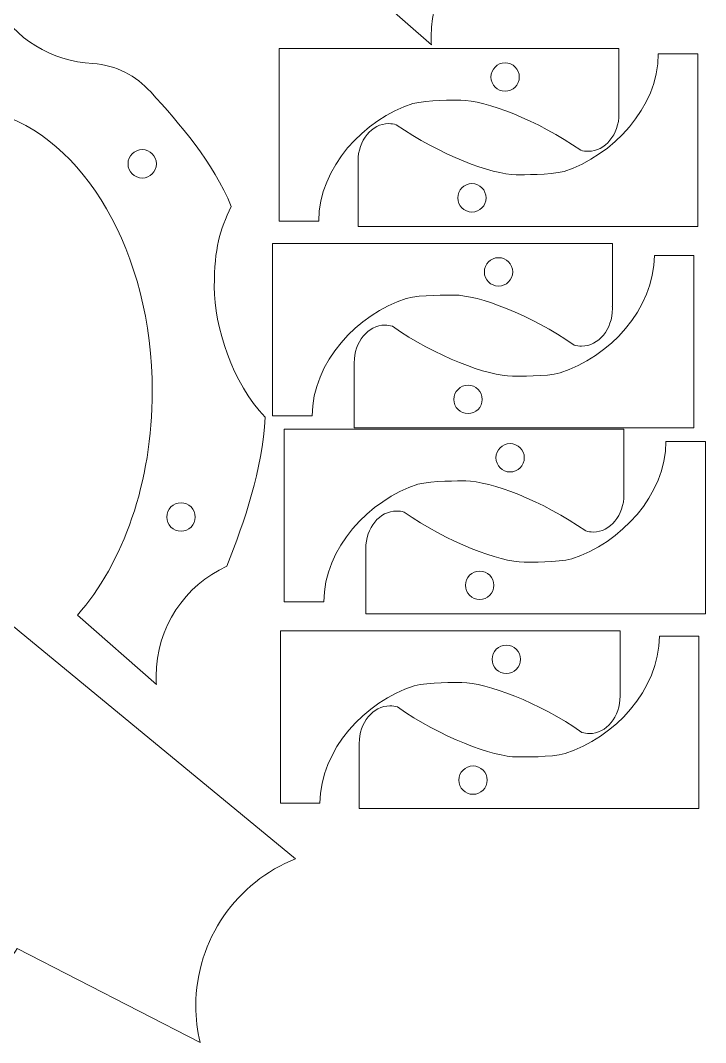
# Model space of a CAD drawing. Header units: millimetres. Extents: x -472 to 119, y -141 to 165.
# Drawn here: x -321.1 to -224.5, y -117.8 to 26.1 of the extents above; entities that cross this region are included whole.
import ezdxf

# ---------------------------------------------------------------- set-up
doc = ezdxf.new("R2010")
doc.units = ezdxf.units.MM
doc.header["$MEASUREMENT"] = 0
doc.layers.add('Layer 1', color=7, linetype='Continuous')

msp = doc.modelspace()

# ---------------------------------------------------------------- linework, layer by layer
at = {"layer": 'Layer 1', "color": 250, "lineweight": 20}
for centre in [(-303.8907, 5.9248), (-298.4226, -43.8169)]:
    msp.add_ellipse(centre, major_axis=(0, 2), ratio=1, dxfattribs=at)
for points, knots in [([(-286.1525, 118.5816), (-286.0669, 118.5685), (-285.9813, 118.5551), (-285.8959, 118.5413), (-285.8959, 118.5413), (-283.0762, 113.7337), (-277.9623, 110.4348), (-272.0568, 110.1493), (-272.0568, 110.1493), (-272.0568, 110.1493), (-272.0568, 110.1493), (-272.0568, 110.1493), (-272.0568, 110.1493), (-268.7768, 109.9398), (-266.0212, 108.4335), (-263.9266, 106.1524), (-263.9266, 106.1524), (-263.9266, 106.1524), (-263.9266, 106.1524), (-263.9266, 106.1524), (-263.9266, 106.1524), (-259.8006, 101.6811), (-255.1401, 96.2153), (-252.5657, 90.0396), (-252.5657, 90.0396), (-254.165, 86.6283), (-254.9603, 84.2973), (-254.9603, 78.7047), (-254.9603, 78.7047), (-254.9603, 73.1121), (-252.4126, 65.1335), (-247.7883, 60.3631), (-247.7883, 60.3631), (-248.1638, 52.8521), (-250.7055, 45.7526), (-253.1797, 39.3632), (-253.1797, 39.3632), (-259.0686, 36.6919), (-263.1647, 30.7612), (-263.1647, 23.8737), (-263.1647, 23.8737), (-263.1647, 23.472), (-263.1497, 23.0737), (-263.1223, 22.679), (-263.1223, 22.679), (-263.1223, 22.679), (-274.2554, 32.4541), (-274.2554, 32.4541), (-274.2554, 32.4541), (-274.2554, 32.4541), (-274.2562, 32.4541), (-274.2562, 32.4541), (-274.2562, 32.4541), (-267.8272, 39.7759), (-263.6952, 51.169), (-263.6952, 63.9664), (-263.6952, 63.9664), (-263.6952, 83.5521), (-273.3732, 99.8478), (-286.1525, 103.2929), (-286.1525, 103.2929), (-286.1525, 103.2929), (-286.1525, 118.5816), (-286.1525, 118.5816)], [0, 0, 0, 0, 0.05882353, 0.05882353, 0.05882353, 0.05882353, 0.11764706, 0.11764706, 0.11764706, 0.11764706, 0.17647059, 0.17647059, 0.17647059, 0.17647059, 0.23529412, 0.23529412, 0.23529412, 0.23529412, 0.29411765, 0.29411765, 0.29411765, 0.29411765, 0.35294118, 0.35294118, 0.35294118, 0.35294118, 0.41176471, 0.41176471, 0.41176471, 0.41176471, 0.47058824, 0.47058824, 0.47058824, 0.47058824, 0.52941176, 0.52941176, 0.52941176, 0.52941176, 0.58823529, 0.58823529, 0.58823529, 0.58823529, 0.64705882, 0.64705882, 0.64705882, 0.64705882, 0.70588235, 0.70588235, 0.70588235, 0.70588235, 0.76470588, 0.76470588, 0.76470588, 0.76470588, 0.82352941, 0.82352941, 0.82352941, 0.82352941, 0.88235294, 0.88235294, 0.88235294, 0.88235294, 1, 1, 1, 1]), ([(-324.9253, 28.476), (-324.8397, 28.4629), (-324.7541, 28.4495), (-324.6687, 28.4357), (-324.6687, 28.4357), (-321.849, 23.6281), (-316.7351, 20.3292), (-310.8296, 20.0437), (-310.8296, 20.0437), (-310.8296, 20.0437), (-310.8296, 20.0437), (-310.8296, 20.0437), (-310.8296, 20.0437), (-307.5496, 19.8342), (-304.794, 18.3279), (-302.6994, 16.0468), (-302.6994, 16.0468), (-302.6994, 16.0468), (-302.6994, 16.0468), (-302.6994, 16.0468), (-302.6994, 16.0468), (-298.5734, 11.5755), (-293.9129, 6.1097), (-291.3385, -0.066), (-291.3385, -0.066), (-292.9378, -3.4773), (-293.7331, -5.8083), (-293.7331, -11.4009), (-293.7331, -11.4009), (-293.7331, -16.9935), (-291.1854, -24.9721), (-286.5611, -29.7425), (-286.5611, -29.7425), (-286.9366, -37.2535), (-289.4783, -44.353), (-291.9525, -50.7424), (-291.9525, -50.7424), (-297.8414, -53.4137), (-301.9375, -59.3444), (-301.9375, -66.2319), (-301.9375, -66.2319), (-301.9375, -66.6336), (-301.9225, -67.0319), (-301.8951, -67.4266), (-301.8951, -67.4266), (-301.8951, -67.4266), (-313.0282, -57.6515), (-313.0282, -57.6515), (-313.0282, -57.6515), (-313.0282, -57.6515), (-313.029, -57.6515), (-313.029, -57.6515), (-313.029, -57.6515), (-306.6, -50.3297), (-302.468, -38.9366), (-302.468, -26.1392), (-302.468, -26.1392), (-302.468, -6.5535), (-312.146, 9.7422), (-324.9253, 13.1873), (-324.9253, 13.1873), (-324.9253, 13.1873), (-324.9253, 28.476), (-324.9253, 28.476)], [0, 0, 0, 0, 0.05882353, 0.05882353, 0.05882353, 0.05882353, 0.11764706, 0.11764706, 0.11764706, 0.11764706, 0.17647059, 0.17647059, 0.17647059, 0.17647059, 0.23529412, 0.23529412, 0.23529412, 0.23529412, 0.29411765, 0.29411765, 0.29411765, 0.29411765, 0.35294118, 0.35294118, 0.35294118, 0.35294118, 0.41176471, 0.41176471, 0.41176471, 0.41176471, 0.47058824, 0.47058824, 0.47058824, 0.47058824, 0.52941176, 0.52941176, 0.52941176, 0.52941176, 0.58823529, 0.58823529, 0.58823529, 0.58823529, 0.64705882, 0.64705882, 0.64705882, 0.64705882, 0.70588235, 0.70588235, 0.70588235, 0.70588235, 0.76470588, 0.76470588, 0.76470588, 0.76470588, 0.82352941, 0.82352941, 0.82352941, 0.82352941, 0.88235294, 0.88235294, 0.88235294, 0.88235294, 1, 1, 1, 1]), ([(-236.6891, 22.1595), (-236.6891, 22.1595), (-236.6891, 13.3327), (-236.6891, 13.3327), (-236.6891, 13.3327), (-236.6891, 13.3327), (-236.6989, 13.3327), (-236.6989, 13.3327), (-236.6989, 13.3327), (-236.693, 13.2234), (-236.6895, 13.1132), (-236.6891, 13.0021), (-236.6891, 13.0021), (-236.6891, 13.0021), (-236.6891, 12.9799), (-236.6891, 12.9799), (-236.6891, 12.9799), (-236.6891, 10.0574), (-238.6305, 7.6882), (-241.0252, 7.6882), (-241.0252, 7.6882), (-241.3884, 7.6882), (-241.7413, 7.7428), (-242.0784, 7.8455), (-242.0784, 7.8455), (-248.1684, 12.0907), (-255.5533, 14.8806), (-259.0013, 14.8806), (-259.0013, 14.8806), (-259.9372, 14.8806), (-263.6261, 14.9464), (-265.738, 14.4137), (-265.738, 14.4137), (-272.5787, 12.214), (-279.001, 5.4468), (-279.001, -2.125), (-279.001, -2.125), (-279.001, -2.125), (-284.5839, -2.125), (-284.5839, -2.125), (-284.5839, -2.125), (-284.5839, -2.125), (-284.5839, 22.1595), (-284.5839, 22.1595), (-284.5839, 22.1595), (-284.5839, 22.1595), (-266.2877, 22.1595), (-266.2877, 22.1595), (-266.2877, 22.1595), (-266.2877, 22.1595), (-263.7096, 22.1595), (-263.7096, 22.1595), (-263.7096, 22.1595), (-263.7096, 22.1595), (-236.6891, 22.1595), (-236.6891, 22.1595)], [0, 0, 0, 0, 0.06666667, 0.06666667, 0.06666667, 0.06666667, 0.13333333, 0.13333333, 0.13333333, 0.13333333, 0.2, 0.2, 0.2, 0.2, 0.26666667, 0.26666667, 0.26666667, 0.26666667, 0.33333333, 0.33333333, 0.33333333, 0.33333333, 0.4, 0.4, 0.4, 0.4, 0.46666667, 0.46666667, 0.46666667, 0.46666667, 0.53333333, 0.53333333, 0.53333333, 0.53333333, 0.6, 0.6, 0.6, 0.6, 0.66666667, 0.66666667, 0.66666667, 0.66666667, 0.73333333, 0.73333333, 0.73333333, 0.73333333, 0.8, 0.8, 0.8, 0.8, 0.86666667, 0.86666667, 0.86666667, 0.86666667, 1, 1, 1, 1]), ([(-273.4713, -2.8774), (-273.4713, -2.8774), (-273.4713, 5.9494), (-273.4713, 5.9494), (-273.4713, 5.9494), (-273.4713, 5.9494), (-273.4615, 5.9494), (-273.4615, 5.9494), (-273.4615, 5.9494), (-273.4674, 6.0587), (-273.4709, 6.1689), (-273.4713, 6.28), (-273.4713, 6.28), (-273.4713, 6.28), (-273.4713, 6.3022), (-273.4713, 6.3022), (-273.4713, 6.3022), (-273.4713, 9.2247), (-271.5299, 11.5939), (-269.1352, 11.5939), (-269.1352, 11.5939), (-268.772, 11.5939), (-268.4191, 11.5393), (-268.082, 11.4366), (-268.082, 11.4366), (-261.992, 7.1914), (-254.6071, 4.4015), (-251.1591, 4.4015), (-251.1591, 4.4015), (-250.2232, 4.4015), (-246.5343, 4.3357), (-244.4224, 4.8684), (-244.4224, 4.8684), (-237.5817, 7.0681), (-231.1594, 13.8353), (-231.1594, 21.4071), (-231.1594, 21.4071), (-231.1594, 21.4071), (-225.5765, 21.4071), (-225.5765, 21.4071), (-225.5765, 21.4071), (-225.5765, 21.4071), (-225.5765, -2.8774), (-225.5765, -2.8774), (-225.5765, -2.8774), (-225.5765, -2.8774), (-243.8727, -2.8774), (-243.8727, -2.8774), (-243.8727, -2.8774), (-243.8727, -2.8774), (-246.4508, -2.8774), (-246.4508, -2.8774), (-246.4508, -2.8774), (-246.4508, -2.8774), (-273.4713, -2.8774), (-273.4713, -2.8774)], [0, 0, 0, 0, 0.06666667, 0.06666667, 0.06666667, 0.06666667, 0.13333333, 0.13333333, 0.13333333, 0.13333333, 0.2, 0.2, 0.2, 0.2, 0.26666667, 0.26666667, 0.26666667, 0.26666667, 0.33333333, 0.33333333, 0.33333333, 0.33333333, 0.4, 0.4, 0.4, 0.4, 0.46666667, 0.46666667, 0.46666667, 0.46666667, 0.53333333, 0.53333333, 0.53333333, 0.53333333, 0.6, 0.6, 0.6, 0.6, 0.66666667, 0.66666667, 0.66666667, 0.66666667, 0.73333333, 0.73333333, 0.73333333, 0.73333333, 0.8, 0.8, 0.8, 0.8, 0.86666667, 0.86666667, 0.86666667, 0.86666667, 1, 1, 1, 1]), ([(-254.739, 18.1478), (-254.739, 19.2523), (-253.8436, 20.1478), (-252.739, 20.1478), (-252.739, 20.1478), (-251.6344, 20.1478), (-250.739, 19.2523), (-250.739, 18.1478), (-250.739, 18.1478), (-250.739, 17.0433), (-251.6344, 16.1478), (-252.739, 16.1478), (-252.739, 16.1478), (-253.8436, 16.1478), (-254.739, 17.0433), (-254.739, 18.1478)], [0, 0, 0, 0, 0.2, 0.2, 0.2, 0.2, 0.4, 0.4, 0.4, 0.4, 0.6, 0.6, 0.6, 0.6, 1, 1, 1, 1]), ([(-255.4214, 1.1343), (-255.4214, 0.0298), (-256.3168, -0.8657), (-257.4214, -0.8657), (-257.4214, -0.8657), (-258.526, -0.8657), (-259.4214, 0.0298), (-259.4214, 1.1343), (-259.4214, 1.1343), (-259.4214, 2.2388), (-258.526, 3.1343), (-257.4214, 3.1343), (-257.4214, 3.1343), (-256.3168, 3.1343), (-255.4214, 2.2388), (-255.4214, 1.1343)], [0, 0, 0, 0, 0.2, 0.2, 0.2, 0.2, 0.4, 0.4, 0.4, 0.4, 0.6, 0.6, 0.6, 0.6, 1, 1, 1, 1]), ([(-237.6187, -5.2816), (-237.6187, -5.2816), (-237.6187, -14.1084), (-237.6187, -14.1084), (-237.6187, -14.1084), (-237.6187, -14.1084), (-237.6285, -14.1084), (-237.6285, -14.1084), (-237.6285, -14.1084), (-237.6226, -14.2177), (-237.6191, -14.3279), (-237.6187, -14.439), (-237.6187, -14.439), (-237.6187, -14.439), (-237.6187, -14.4612), (-237.6187, -14.4612), (-237.6187, -14.4612), (-237.6187, -17.3837), (-239.5601, -19.7529), (-241.9548, -19.7529), (-241.9548, -19.7529), (-242.318, -19.7529), (-242.6709, -19.6983), (-243.008, -19.5956), (-243.008, -19.5956), (-249.098, -15.3504), (-256.4829, -12.5605), (-259.9309, -12.5605), (-259.9309, -12.5605), (-260.8668, -12.5605), (-264.5557, -12.4947), (-266.6676, -13.0274), (-266.6676, -13.0274), (-273.5083, -15.2271), (-279.9306, -21.9943), (-279.9306, -29.5661), (-279.9306, -29.5661), (-279.9306, -29.5661), (-285.5135, -29.5661), (-285.5135, -29.5661), (-285.5135, -29.5661), (-285.5135, -29.5661), (-285.5135, -5.2816), (-285.5135, -5.2816), (-285.5135, -5.2816), (-285.5135, -5.2816), (-267.2173, -5.2816), (-267.2173, -5.2816), (-267.2173, -5.2816), (-267.2173, -5.2816), (-264.6392, -5.2816), (-264.6392, -5.2816), (-264.6392, -5.2816), (-264.6392, -5.2816), (-237.6187, -5.2816), (-237.6187, -5.2816)], [0, 0, 0, 0, 0.06666667, 0.06666667, 0.06666667, 0.06666667, 0.13333333, 0.13333333, 0.13333333, 0.13333333, 0.2, 0.2, 0.2, 0.2, 0.26666667, 0.26666667, 0.26666667, 0.26666667, 0.33333333, 0.33333333, 0.33333333, 0.33333333, 0.4, 0.4, 0.4, 0.4, 0.46666667, 0.46666667, 0.46666667, 0.46666667, 0.53333333, 0.53333333, 0.53333333, 0.53333333, 0.6, 0.6, 0.6, 0.6, 0.66666667, 0.66666667, 0.66666667, 0.66666667, 0.73333333, 0.73333333, 0.73333333, 0.73333333, 0.8, 0.8, 0.8, 0.8, 0.86666667, 0.86666667, 0.86666667, 0.86666667, 1, 1, 1, 1]), ([(-274.0143, -31.2627), (-274.0143, -31.2627), (-274.0143, -22.4359), (-274.0143, -22.4359), (-274.0143, -22.4359), (-274.0143, -22.4359), (-274.0045, -22.4359), (-274.0045, -22.4359), (-274.0045, -22.4359), (-274.0104, -22.3266), (-274.0139, -22.2164), (-274.0143, -22.1053), (-274.0143, -22.1053), (-274.0143, -22.1053), (-274.0143, -22.0831), (-274.0143, -22.0831), (-274.0143, -22.0831), (-274.0143, -19.1606), (-272.0729, -16.7914), (-269.6782, -16.7914), (-269.6782, -16.7914), (-269.315, -16.7914), (-268.9621, -16.846), (-268.625, -16.9487), (-268.625, -16.9487), (-262.535, -21.1939), (-255.1501, -23.9838), (-251.7021, -23.9838), (-251.7021, -23.9838), (-250.7662, -23.9838), (-247.0773, -24.0496), (-244.9654, -23.5169), (-244.9654, -23.5169), (-238.1247, -21.3172), (-231.7024, -14.55), (-231.7024, -6.9782), (-231.7024, -6.9782), (-231.7024, -6.9782), (-226.1195, -6.9782), (-226.1195, -6.9782), (-226.1195, -6.9782), (-226.1195, -6.9782), (-226.1195, -31.2627), (-226.1195, -31.2627), (-226.1195, -31.2627), (-226.1195, -31.2627), (-244.4157, -31.2627), (-244.4157, -31.2627), (-244.4157, -31.2627), (-244.4157, -31.2627), (-246.9938, -31.2627), (-246.9938, -31.2627), (-246.9938, -31.2627), (-246.9938, -31.2627), (-274.0143, -31.2627), (-274.0143, -31.2627)], [0, 0, 0, 0, 0.06666667, 0.06666667, 0.06666667, 0.06666667, 0.13333333, 0.13333333, 0.13333333, 0.13333333, 0.2, 0.2, 0.2, 0.2, 0.26666667, 0.26666667, 0.26666667, 0.26666667, 0.33333333, 0.33333333, 0.33333333, 0.33333333, 0.4, 0.4, 0.4, 0.4, 0.46666667, 0.46666667, 0.46666667, 0.46666667, 0.53333333, 0.53333333, 0.53333333, 0.53333333, 0.6, 0.6, 0.6, 0.6, 0.66666667, 0.66666667, 0.66666667, 0.66666667, 0.73333333, 0.73333333, 0.73333333, 0.73333333, 0.8, 0.8, 0.8, 0.8, 0.86666667, 0.86666667, 0.86666667, 0.86666667, 1, 1, 1, 1]), ([(-255.6686, -9.2933), (-255.6686, -8.1888), (-254.7732, -7.2933), (-253.6686, -7.2933), (-253.6686, -7.2933), (-252.564, -7.2933), (-251.6686, -8.1888), (-251.6686, -9.2933), (-251.6686, -9.2933), (-251.6686, -10.3978), (-252.564, -11.2933), (-253.6686, -11.2933), (-253.6686, -11.2933), (-254.7732, -11.2933), (-255.6686, -10.3978), (-255.6686, -9.2933)], [0, 0, 0, 0, 0.2, 0.2, 0.2, 0.2, 0.4, 0.4, 0.4, 0.4, 0.6, 0.6, 0.6, 0.6, 1, 1, 1, 1]), ([(-255.9644, -27.251), (-255.9644, -28.3555), (-256.8598, -29.251), (-257.9644, -29.251), (-257.9644, -29.251), (-259.069, -29.251), (-259.9644, -28.3555), (-259.9644, -27.251), (-259.9644, -27.251), (-259.9644, -26.1465), (-259.069, -25.251), (-257.9644, -25.251), (-257.9644, -25.251), (-256.8598, -25.251), (-255.9644, -26.1465), (-255.9644, -27.251)], [0, 0, 0, 0, 0.2, 0.2, 0.2, 0.2, 0.4, 0.4, 0.4, 0.4, 0.6, 0.6, 0.6, 0.6, 1, 1, 1, 1]), ([(-235.9835, -31.4627), (-235.9835, -31.4627), (-235.9835, -40.2895), (-235.9835, -40.2895), (-235.9835, -40.2895), (-235.9835, -40.2895), (-235.9933, -40.2895), (-235.9933, -40.2895), (-235.9933, -40.2895), (-235.9874, -40.3988), (-235.9839, -40.509), (-235.9835, -40.6201), (-235.9835, -40.6201), (-235.9835, -40.6201), (-235.9835, -40.6423), (-235.9835, -40.6423), (-235.9835, -40.6423), (-235.9835, -43.5648), (-237.9249, -45.934), (-240.3196, -45.934), (-240.3196, -45.934), (-240.6828, -45.934), (-241.0357, -45.8794), (-241.3728, -45.7767), (-241.3728, -45.7767), (-247.4628, -41.5315), (-254.8477, -38.7416), (-258.2957, -38.7416), (-258.2957, -38.7416), (-259.2316, -38.7416), (-262.9205, -38.6758), (-265.0324, -39.2085), (-265.0324, -39.2085), (-271.8731, -41.4082), (-278.2954, -48.1754), (-278.2954, -55.7472), (-278.2954, -55.7472), (-278.2954, -55.7472), (-283.8783, -55.7472), (-283.8783, -55.7472), (-283.8783, -55.7472), (-283.8783, -55.7472), (-283.8783, -31.4627), (-283.8783, -31.4627), (-283.8783, -31.4627), (-283.8783, -31.4627), (-265.5821, -31.4627), (-265.5821, -31.4627), (-265.5821, -31.4627), (-265.5821, -31.4627), (-263.004, -31.4627), (-263.004, -31.4627), (-263.004, -31.4627), (-263.004, -31.4627), (-235.9835, -31.4627), (-235.9835, -31.4627)], [0, 0, 0, 0, 0.06666667, 0.06666667, 0.06666667, 0.06666667, 0.13333333, 0.13333333, 0.13333333, 0.13333333, 0.2, 0.2, 0.2, 0.2, 0.26666667, 0.26666667, 0.26666667, 0.26666667, 0.33333333, 0.33333333, 0.33333333, 0.33333333, 0.4, 0.4, 0.4, 0.4, 0.46666667, 0.46666667, 0.46666667, 0.46666667, 0.53333333, 0.53333333, 0.53333333, 0.53333333, 0.6, 0.6, 0.6, 0.6, 0.66666667, 0.66666667, 0.66666667, 0.66666667, 0.73333333, 0.73333333, 0.73333333, 0.73333333, 0.8, 0.8, 0.8, 0.8, 0.86666667, 0.86666667, 0.86666667, 0.86666667, 1, 1, 1, 1]), ([(-272.3791, -57.4438), (-272.3791, -57.4438), (-272.3791, -48.617), (-272.3791, -48.617), (-272.3791, -48.617), (-272.3791, -48.617), (-272.3693, -48.617), (-272.3693, -48.617), (-272.3693, -48.617), (-272.3752, -48.5077), (-272.3787, -48.3975), (-272.3791, -48.2864), (-272.3791, -48.2864), (-272.3791, -48.2864), (-272.3791, -48.2642), (-272.3791, -48.2642), (-272.3791, -48.2642), (-272.3791, -45.3417), (-270.4377, -42.9725), (-268.043, -42.9725), (-268.043, -42.9725), (-267.6798, -42.9725), (-267.3269, -43.0271), (-266.9898, -43.1298), (-266.9898, -43.1298), (-260.8998, -47.375), (-253.5149, -50.1649), (-250.0669, -50.1649), (-250.0669, -50.1649), (-249.131, -50.1649), (-245.4421, -50.2307), (-243.3302, -49.698), (-243.3302, -49.698), (-236.4895, -47.4983), (-230.0672, -40.7311), (-230.0672, -33.1593), (-230.0672, -33.1593), (-230.0672, -33.1593), (-224.4843, -33.1593), (-224.4843, -33.1593), (-224.4843, -33.1593), (-224.4843, -33.1593), (-224.4843, -57.4438), (-224.4843, -57.4438), (-224.4843, -57.4438), (-224.4843, -57.4438), (-242.7805, -57.4438), (-242.7805, -57.4438), (-242.7805, -57.4438), (-242.7805, -57.4438), (-245.3586, -57.4438), (-245.3586, -57.4438), (-245.3586, -57.4438), (-245.3586, -57.4438), (-272.3791, -57.4438), (-272.3791, -57.4438)], [0, 0, 0, 0, 0.06666667, 0.06666667, 0.06666667, 0.06666667, 0.13333333, 0.13333333, 0.13333333, 0.13333333, 0.2, 0.2, 0.2, 0.2, 0.26666667, 0.26666667, 0.26666667, 0.26666667, 0.33333333, 0.33333333, 0.33333333, 0.33333333, 0.4, 0.4, 0.4, 0.4, 0.46666667, 0.46666667, 0.46666667, 0.46666667, 0.53333333, 0.53333333, 0.53333333, 0.53333333, 0.6, 0.6, 0.6, 0.6, 0.66666667, 0.66666667, 0.66666667, 0.66666667, 0.73333333, 0.73333333, 0.73333333, 0.73333333, 0.8, 0.8, 0.8, 0.8, 0.86666667, 0.86666667, 0.86666667, 0.86666667, 1, 1, 1, 1]), ([(-254.0334, -35.4744), (-254.0334, -34.3699), (-253.138, -33.4744), (-252.0334, -33.4744), (-252.0334, -33.4744), (-250.9288, -33.4744), (-250.0334, -34.3699), (-250.0334, -35.4744), (-250.0334, -35.4744), (-250.0334, -36.5789), (-250.9288, -37.4744), (-252.0334, -37.4744), (-252.0334, -37.4744), (-253.138, -37.4744), (-254.0334, -36.5789), (-254.0334, -35.4744)], [0, 0, 0, 0, 0.2, 0.2, 0.2, 0.2, 0.4, 0.4, 0.4, 0.4, 0.6, 0.6, 0.6, 0.6, 1, 1, 1, 1]), ([(-321.5333, -104.5732), (-321.5333, -104.5732), (-321.5333, -104.5729), (-321.5333, -104.5729), (-321.5333, -104.5729), (-322.5815, -106.612), (-324.5438, -108.153), (-326.9657, -108.5582), (-326.9657, -108.5582), (-326.9657, -108.5582), (-326.9659, -108.5582), (-326.9659, -108.5582), (-326.9659, -108.5582), (-331.0343, -109.2388), (-334.9198, -106.4669), (-335.6004, -102.3985), (-335.6004, -102.3985), (-335.6004, -102.3985), (-343.0248, -58.0149), (-343.0248, -58.0149), (-343.0248, -58.0149), (-343.7054, -53.9465), (-340.9335, -50.061), (-336.8651, -49.3804), (-336.8651, -49.3804), (-336.8651, -49.3804), (-336.8649, -49.3804), (-336.8649, -49.3804), (-336.8649, -49.3804), (-333.4252, -48.805), (-330.1164, -50.6976), (-328.7645, -53.7551), (-328.7645, -53.7551), (-328.7645, -53.7551), (-328.7646, -53.7543), (-328.7646, -53.7543), (-328.7646, -53.7543), (-328.7646, -53.7543), (-282.2653, -91.9483), (-282.2653, -91.9483), (-282.2653, -91.9483), (-282.2653, -91.9483), (-282.2654, -91.9489), (-282.2654, -91.9489), (-282.2654, -91.9489), (-290.5071, -95.2183), (-296.3353, -103.2624), (-296.3353, -112.6682), (-296.3353, -112.6682), (-296.3353, -114.4478), (-296.1255, -116.1782), (-295.7313, -117.8372), (-295.7313, -117.8372), (-295.7313, -117.8372), (-321.5333, -104.5732), (-321.5333, -104.5732)], [0, 0, 0, 0, 0.06666667, 0.06666667, 0.06666667, 0.06666667, 0.13333333, 0.13333333, 0.13333333, 0.13333333, 0.2, 0.2, 0.2, 0.2, 0.26666667, 0.26666667, 0.26666667, 0.26666667, 0.33333333, 0.33333333, 0.33333333, 0.33333333, 0.4, 0.4, 0.4, 0.4, 0.46666667, 0.46666667, 0.46666667, 0.46666667, 0.53333333, 0.53333333, 0.53333333, 0.53333333, 0.6, 0.6, 0.6, 0.6, 0.66666667, 0.66666667, 0.66666667, 0.66666667, 0.73333333, 0.73333333, 0.73333333, 0.73333333, 0.8, 0.8, 0.8, 0.8, 0.86666667, 0.86666667, 0.86666667, 0.86666667, 1, 1, 1, 1]), ([(-254.3292, -53.4321), (-254.3292, -54.5366), (-255.2246, -55.4321), (-256.3292, -55.4321), (-256.3292, -55.4321), (-257.4338, -55.4321), (-258.3292, -54.5366), (-258.3292, -53.4321), (-258.3292, -53.4321), (-258.3292, -52.3276), (-257.4338, -51.4321), (-256.3292, -51.4321), (-256.3292, -51.4321), (-255.2246, -51.4321), (-254.3292, -52.3276), (-254.3292, -53.4321)], [0, 0, 0, 0, 0.2, 0.2, 0.2, 0.2, 0.4, 0.4, 0.4, 0.4, 0.6, 0.6, 0.6, 0.6, 1, 1, 1, 1]), ([(-236.5265, -59.848), (-236.5265, -59.848), (-236.5265, -68.6748), (-236.5265, -68.6748), (-236.5265, -68.6748), (-236.5265, -68.6748), (-236.5363, -68.6748), (-236.5363, -68.6748), (-236.5363, -68.6748), (-236.5304, -68.7841), (-236.5269, -68.8943), (-236.5265, -69.0054), (-236.5265, -69.0054), (-236.5265, -69.0054), (-236.5265, -69.0276), (-236.5265, -69.0276), (-236.5265, -69.0276), (-236.5265, -71.9501), (-238.4679, -74.3193), (-240.8626, -74.3193), (-240.8626, -74.3193), (-241.2258, -74.3193), (-241.5787, -74.2647), (-241.9158, -74.162), (-241.9158, -74.162), (-248.0058, -69.9168), (-255.3907, -67.1269), (-258.8387, -67.1269), (-258.8387, -67.1269), (-259.7746, -67.1269), (-263.4635, -67.0611), (-265.5754, -67.5938), (-265.5754, -67.5938), (-272.4161, -69.7935), (-278.8384, -76.5607), (-278.8384, -84.1325), (-278.8384, -84.1325), (-278.8384, -84.1325), (-284.4213, -84.1325), (-284.4213, -84.1325), (-284.4213, -84.1325), (-284.4213, -84.1325), (-284.4213, -59.848), (-284.4213, -59.848), (-284.4213, -59.848), (-284.4213, -59.848), (-266.1251, -59.848), (-266.1251, -59.848), (-266.1251, -59.848), (-266.1251, -59.848), (-263.547, -59.848), (-263.547, -59.848), (-263.547, -59.848), (-263.547, -59.848), (-236.5265, -59.848), (-236.5265, -59.848)], [0, 0, 0, 0, 0.06666667, 0.06666667, 0.06666667, 0.06666667, 0.13333333, 0.13333333, 0.13333333, 0.13333333, 0.2, 0.2, 0.2, 0.2, 0.26666667, 0.26666667, 0.26666667, 0.26666667, 0.33333333, 0.33333333, 0.33333333, 0.33333333, 0.4, 0.4, 0.4, 0.4, 0.46666667, 0.46666667, 0.46666667, 0.46666667, 0.53333333, 0.53333333, 0.53333333, 0.53333333, 0.6, 0.6, 0.6, 0.6, 0.66666667, 0.66666667, 0.66666667, 0.66666667, 0.73333333, 0.73333333, 0.73333333, 0.73333333, 0.8, 0.8, 0.8, 0.8, 0.86666667, 0.86666667, 0.86666667, 0.86666667, 1, 1, 1, 1]), ([(-273.3087, -84.8849), (-273.3087, -84.8849), (-273.3087, -76.0581), (-273.3087, -76.0581), (-273.3087, -76.0581), (-273.3087, -76.0581), (-273.2989, -76.0581), (-273.2989, -76.0581), (-273.2989, -76.0581), (-273.3048, -75.9488), (-273.3083, -75.8386), (-273.3087, -75.7275), (-273.3087, -75.7275), (-273.3087, -75.7275), (-273.3087, -75.7053), (-273.3087, -75.7053), (-273.3087, -75.7053), (-273.3087, -72.7828), (-271.3673, -70.4136), (-268.9726, -70.4136), (-268.9726, -70.4136), (-268.6094, -70.4136), (-268.2565, -70.4682), (-267.9194, -70.5709), (-267.9194, -70.5709), (-261.8294, -74.8161), (-254.4445, -77.606), (-250.9965, -77.606), (-250.9965, -77.606), (-250.0606, -77.606), (-246.3717, -77.6718), (-244.2598, -77.1391), (-244.2598, -77.1391), (-237.4191, -74.9394), (-230.9968, -68.1722), (-230.9968, -60.6004), (-230.9968, -60.6004), (-230.9968, -60.6004), (-225.4139, -60.6004), (-225.4139, -60.6004), (-225.4139, -60.6004), (-225.4139, -60.6004), (-225.4139, -84.8849), (-225.4139, -84.8849), (-225.4139, -84.8849), (-225.4139, -84.8849), (-243.7101, -84.8849), (-243.7101, -84.8849), (-243.7101, -84.8849), (-243.7101, -84.8849), (-246.2882, -84.8849), (-246.2882, -84.8849), (-246.2882, -84.8849), (-246.2882, -84.8849), (-273.3087, -84.8849), (-273.3087, -84.8849)], [0, 0, 0, 0, 0.06666667, 0.06666667, 0.06666667, 0.06666667, 0.13333333, 0.13333333, 0.13333333, 0.13333333, 0.2, 0.2, 0.2, 0.2, 0.26666667, 0.26666667, 0.26666667, 0.26666667, 0.33333333, 0.33333333, 0.33333333, 0.33333333, 0.4, 0.4, 0.4, 0.4, 0.46666667, 0.46666667, 0.46666667, 0.46666667, 0.53333333, 0.53333333, 0.53333333, 0.53333333, 0.6, 0.6, 0.6, 0.6, 0.66666667, 0.66666667, 0.66666667, 0.66666667, 0.73333333, 0.73333333, 0.73333333, 0.73333333, 0.8, 0.8, 0.8, 0.8, 0.86666667, 0.86666667, 0.86666667, 0.86666667, 1, 1, 1, 1]), ([(-254.5764, -63.8597), (-254.5764, -62.7552), (-253.681, -61.8597), (-252.5764, -61.8597), (-252.5764, -61.8597), (-251.4718, -61.8597), (-250.5764, -62.7552), (-250.5764, -63.8597), (-250.5764, -63.8597), (-250.5764, -64.9642), (-251.4718, -65.8597), (-252.5764, -65.8597), (-252.5764, -65.8597), (-253.681, -65.8597), (-254.5764, -64.9642), (-254.5764, -63.8597)], [0, 0, 0, 0, 0.2, 0.2, 0.2, 0.2, 0.4, 0.4, 0.4, 0.4, 0.6, 0.6, 0.6, 0.6, 1, 1, 1, 1]), ([(-255.2588, -80.8732), (-255.2588, -81.9777), (-256.1542, -82.8732), (-257.2588, -82.8732), (-257.2588, -82.8732), (-258.3634, -82.8732), (-259.2588, -81.9777), (-259.2588, -80.8732), (-259.2588, -80.8732), (-259.2588, -79.7687), (-258.3634, -78.8732), (-257.2588, -78.8732), (-257.2588, -78.8732), (-256.1542, -78.8732), (-255.2588, -79.7687), (-255.2588, -80.8732)], [0, 0, 0, 0, 0.2, 0.2, 0.2, 0.2, 0.4, 0.4, 0.4, 0.4, 0.6, 0.6, 0.6, 0.6, 1, 1, 1, 1])]:
    msp.add_open_spline(points, degree=3, knots=knots, dxfattribs=at)

doc.saveas('drawing.dxf')
